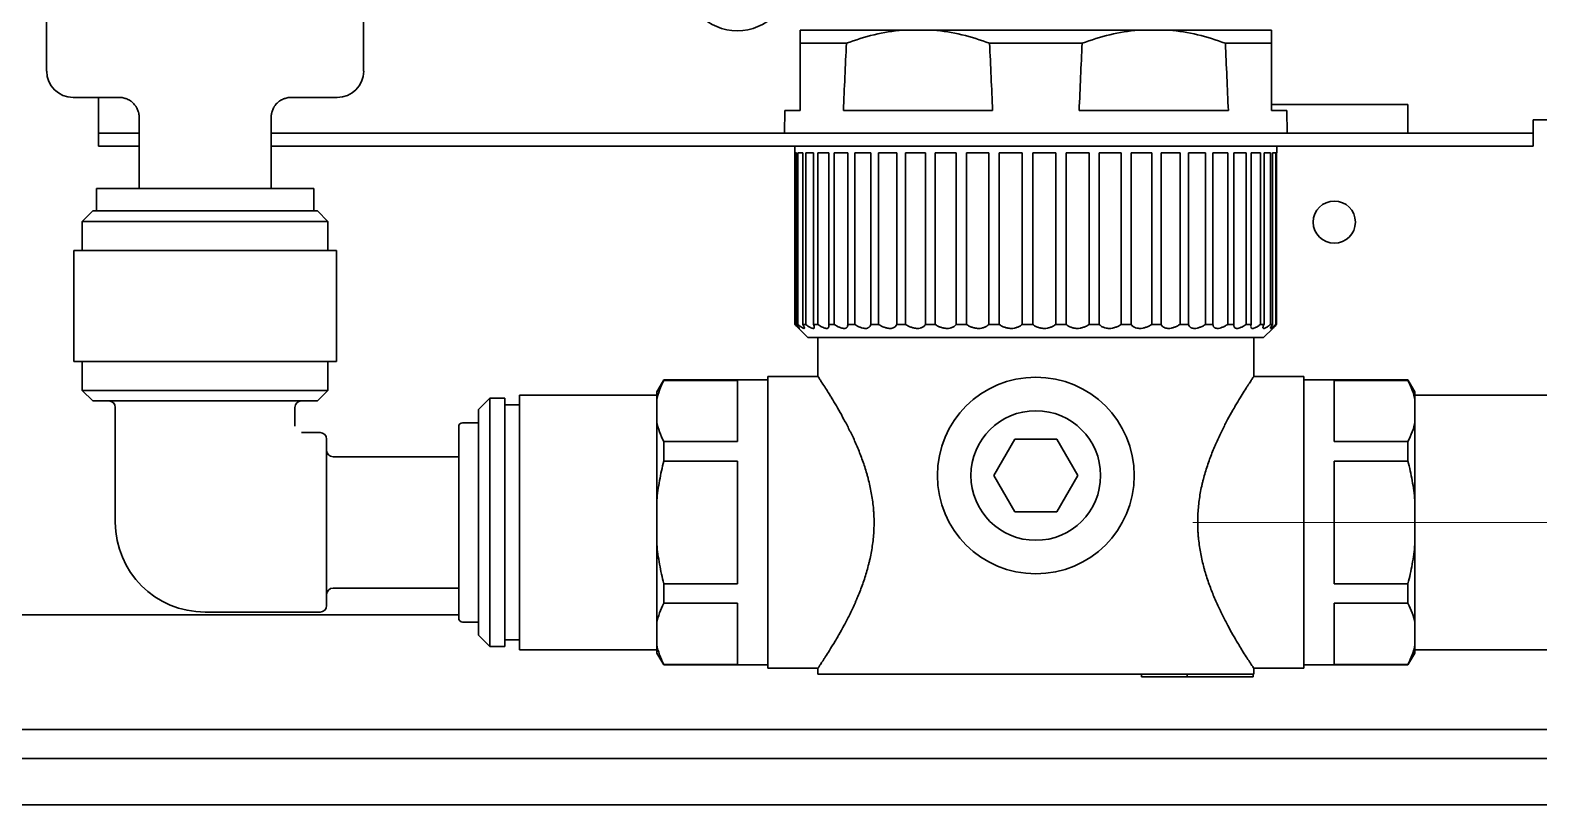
# Model space of a CAD drawing. Extents: x 6569 to 10251, y -294 to 3435.
# Drawn here: x 6904.9 to 7019.1, y 1270.8 to 1329.5 of the extents above; entities that cross this region are included whole.
import ezdxf

# ---------------------------------------------------------------- set-up
doc = ezdxf.new("R2010")
doc.units = 0
doc.header["$LTSCALE"] = 5
doc.layers.get('0').update_dxf_attribs({"linetype": 'CONTINUOUS', "lineweight": 0})
doc.layers.add('1', color=7, linetype='CONTINUOUS', true_color=0xffffff)

msp = doc.modelspace()

# ---------------------------------------------------------------- linework, layer by layer
at = {"color": 4}
msp.add_line((6992.96, 1292.23), (7092.96, 1292.23), dxfattribs=at)
at = {"layer": '1', "color": 7, "linetype": 'Continuous', "lineweight": 35}
for p, q in [((6930.16, 1326.42), (6930.16, 1366.93)), ((6906.16, 1326.42), (6906.16, 1357.98)), ((6963.21, 1329.53), (6970.98, 1329.53)), ((6970.98, 1329.53), (6973.3, 1329.53)), ((6973.3, 1329.53), (6988.83, 1329.53)), ((6988.83, 1329.53), (6991.15, 1329.53)), ((6991.15, 1329.53), (6998.91, 1329.53)), ((6963.21, 1328.53), (6963.21, 1323.43)), ((6966.71, 1328.53), (6963.21, 1328.53)), ((6984.56, 1328.53), (6977.56, 1328.53)), ((6998.91, 1328.53), (6995.41, 1328.53)), ((6998.91, 1323.43), (6998.91, 1328.53)), ((6908.16, 1324.43), (6911.66, 1324.43)), ((6910.08, 1324.43), (6910.08, 1322.73)), ((6924.66, 1324.43), (6928.17, 1324.43)), ((6913.16, 1322.93), (6913.16, 1317.53)), ((6923.16, 1317.53), (6923.16, 1322.93)), ((6962.06, 1323.43), (6962.03, 1321.73)), ((6962.06, 1323.43), (6963.21, 1323.43)), ((6977.79, 1323.43), (6966.49, 1323.43)), ((6995.64, 1323.43), (6984.34, 1323.43)), ((7009.22, 1323.89), (6998.91, 1323.89)), ((7000.07, 1323.43), (6998.91, 1323.43)), ((7000.1, 1321.73), (7000.07, 1323.43)), ((7009.22, 1322.73), (7009.22, 1323.89)), ((6910.08, 1321.73), (6910.08, 1322.73)), ((6910.08, 1321.73), (6913.16, 1321.73)), ((6910.08, 1321.73), (6910.08, 1320.73)), ((6923.16, 1321.73), (6946.73, 1321.73)), ((6946.73, 1321.73), (6967.81, 1321.73)), ((6986.73, 1321.73), (6967.81, 1321.73)), ((6986.73, 1321.73), (7018.73, 1321.73)), ((7009.22, 1321.73), (7009.22, 1322.73)), ((7025.96, 1322.73), (7018.73, 1322.73)), ((7018.73, 1321.73), (7018.73, 1322.73)), ((7018.73, 1320.73), (7018.73, 1321.73)), ((6913.16, 1320.73), (6910.08, 1320.73)), ((6946.73, 1320.73), (6923.16, 1320.73)), ((6967.81, 1320.73), (6946.73, 1320.73)), ((6962.81, 1320.73), (6962.81, 1307.23)), ((6986.73, 1320.73), (6967.81, 1320.73)), ((7018.73, 1320.73), (6986.73, 1320.73)), ((6999.31, 1320.23), (6999.31, 1320.73)), ((6962.82, 1307.23), (6962.82, 1320.23)), ((6962.82, 1320.23), (6962.94, 1320.23)), ((6962.94, 1320.23), (6962.94, 1307.23)), ((6963.05, 1307.23), (6963.05, 1320.23)), ((6963.05, 1320.23), (6963.41, 1320.23)), ((6963.41, 1320.23), (6963.41, 1307.23)), ((6963.64, 1307.23), (6963.64, 1320.23)), ((6963.64, 1320.23), (6964.23, 1320.23)), ((6964.23, 1320.23), (6964.23, 1307.23)), ((6964.56, 1307.23), (6964.56, 1320.23)), ((6964.56, 1320.23), (6965.38, 1320.23)), ((6965.38, 1320.23), (6965.38, 1307.23)), ((6965.8, 1307.23), (6965.8, 1320.23)), ((6965.8, 1320.23), (6966.83, 1320.23)), ((6966.83, 1320.23), (6966.83, 1307.23)), ((6967.35, 1307.23), (6967.35, 1320.23)), ((6967.35, 1320.23), (6968.56, 1320.23)), ((6968.56, 1320.23), (6968.56, 1307.23)), ((6969.15, 1307.23), (6969.15, 1320.23)), ((6969.15, 1320.23), (6970.53, 1320.23)), ((6970.53, 1320.23), (6970.53, 1307.23)), ((6971.19, 1307.23), (6971.19, 1320.23)), ((6971.19, 1320.23), (6972.7, 1320.23)), ((6972.7, 1320.23), (6972.7, 1307.23)), ((6973.43, 1307.23), (6973.43, 1320.23)), ((6973.43, 1320.23), (6975.04, 1320.23)), ((6975.04, 1320.23), (6975.04, 1307.23)), ((6975.81, 1307.23), (6975.81, 1320.23)), ((6975.81, 1320.23), (6977.5, 1320.23)), ((6977.5, 1320.23), (6977.5, 1307.23)), ((6978.29, 1320.23), (6980.03, 1320.23)), ((6978.29, 1307.23), (6978.29, 1320.23)), ((6980.03, 1320.23), (6980.03, 1307.23)), ((6980.83, 1320.23), (6982.57, 1320.23)), ((6980.83, 1307.23), (6980.83, 1320.23)), ((6982.57, 1320.23), (6982.57, 1307.23)), ((6983.37, 1307.23), (6983.37, 1320.23)), ((6983.37, 1320.23), (6985.09, 1320.23)), ((6985.09, 1320.23), (6985.09, 1307.23)), ((6985.87, 1307.23), (6985.87, 1320.23)), ((6985.87, 1320.23), (6987.53, 1320.23)), ((6987.53, 1320.23), (6987.53, 1307.23)), ((6988.27, 1307.23), (6988.27, 1320.23)), ((6988.27, 1320.23), (6989.84, 1320.23)), ((6989.84, 1320.23), (6989.84, 1307.23)), ((6990.54, 1307.23), (6990.54, 1320.23)), ((6990.54, 1320.23), (6991.98, 1320.23)), ((6991.98, 1320.23), (6991.98, 1307.23)), ((6992.61, 1307.23), (6992.61, 1320.23)), ((6992.61, 1320.23), (6993.91, 1320.23)), ((6993.91, 1320.23), (6993.91, 1307.23)), ((6994.47, 1307.23), (6994.47, 1320.23)), ((6994.47, 1320.23), (6995.59, 1320.23)), ((6995.59, 1320.23), (6995.59, 1307.23)), ((6996.06, 1307.23), (6996.06, 1320.23)), ((6996.06, 1320.23), (6996.99, 1320.23)), ((6996.99, 1320.23), (6996.99, 1307.23)), ((6997.36, 1307.23), (6997.36, 1320.23)), ((6997.36, 1320.23), (6998.07, 1320.23)), ((6998.07, 1320.23), (6998.07, 1307.23)), ((6998.35, 1307.23), (6998.35, 1320.23)), ((6998.35, 1320.23), (6998.83, 1320.23)), ((6998.83, 1320.23), (6998.83, 1307.23)), ((6998.99, 1307.23), (6998.99, 1320.23)), ((6998.99, 1320.23), (6999.24, 1320.23)), ((6999.24, 1320.23), (6999.24, 1307.23)), ((6999.29, 1307.23), (6999.29, 1320.23)), ((6999.31, 1320.23), (6999.29, 1320.23)), ((6909.94, 1315.83), (6909.94, 1317.53)), ((6926.39, 1317.53), (6926.39, 1315.83)), ((6909.66, 1315.83), (6908.86, 1315.03)), ((6908.86, 1315.03), (6908.86, 1312.83)), ((6908.86, 1315.03), (6918.16, 1315.03)), ((6909.66, 1315.83), (6926.66, 1315.83)), ((6918.16, 1315.03), (6927.46, 1315.03)), ((6927.46, 1315.03), (6926.66, 1315.83)), ((6927.46, 1312.83), (6927.46, 1315.03)), ((6908.21, 1312.83), (6908.21, 1304.43)), ((6928.11, 1312.83), (6908.21, 1312.83)), ((6928.11, 1304.43), (6928.11, 1312.83)), ((6962.81, 1307.23), (6962.82, 1307.23)), ((6962.81, 1307.23), (6963.81, 1306.23)), ((6962.94, 1307.23), (6963.05, 1307.23)), ((6963.41, 1307.23), (6963.64, 1307.23)), ((6964.23, 1307.23), (6964.56, 1307.23)), ((6965.38, 1307.23), (6965.8, 1307.23)), ((6966.83, 1307.23), (6967.35, 1307.23)), ((6968.56, 1307.23), (6969.15, 1307.23)), ((6970.53, 1307.23), (6971.19, 1307.23)), ((6972.7, 1307.23), (6973.43, 1307.23)), ((6975.04, 1307.23), (6975.81, 1307.23)), ((6977.5, 1307.23), (6978.29, 1307.23)), ((6980.03, 1307.23), (6980.83, 1307.23)), ((6982.57, 1307.23), (6983.37, 1307.23)), ((6985.09, 1307.23), (6985.87, 1307.23)), ((6987.53, 1307.23), (6988.27, 1307.23)), ((6989.84, 1307.23), (6990.54, 1307.23)), ((6991.98, 1307.23), (6992.61, 1307.23)), ((6993.91, 1307.23), (6994.47, 1307.23)), ((6995.59, 1307.23), (6996.06, 1307.23)), ((6996.99, 1307.23), (6997.36, 1307.23)), ((6998.07, 1307.23), (6998.35, 1307.23)), ((6998.31, 1306.23), (6999.01, 1306.93)), ((6998.83, 1307.23), (6998.99, 1307.23)), ((6999.24, 1307.23), (6999.29, 1307.23)), ((6998.31, 1306.23), (6963.81, 1306.23)), ((6964.56, 1306.23), (6964.56, 1303.28)), ((6997.56, 1303.28), (6997.56, 1306.23)), ((6908.21, 1304.43), (6928.11, 1304.43)), ((6908.86, 1304.43), (6908.86, 1302.23)), ((6927.46, 1302.23), (6927.46, 1304.43)), ((6952.89, 1303.03), (6952.36, 1302.12)), ((6952.89, 1302.99), (6952.89, 1303.03)), ((6960.76, 1303.03), (6952.89, 1303.03)), ((6958.46, 1302.99), (6952.89, 1302.99)), ((6958.46, 1298.35), (6958.46, 1302.99)), ((6960.76, 1303.28), (6960.76, 1292.23)), ((6964.56, 1303.28), (6960.76, 1303.28)), ((7001.36, 1303.28), (6997.56, 1303.28)), ((7001.36, 1303.28), (7001.36, 1281.18)), ((7009.24, 1303.03), (7001.36, 1303.03)), ((7003.66, 1302.99), (7003.66, 1298.35)), ((7009.24, 1302.99), (7003.66, 1302.99)), ((7009.24, 1303.03), (7009.24, 1302.99)), ((7009.76, 1302.12), (7009.24, 1303.03)), ((6908.86, 1302.23), (6909.66, 1301.43)), ((6927.46, 1302.23), (6908.86, 1302.23)), ((6909.66, 1301.43), (6926.66, 1301.43)), ((6926.66, 1301.43), (6927.46, 1302.23)), ((6939.71, 1301.63), (6938.86, 1300.78)), ((6940.86, 1301.63), (6939.71, 1301.63)), ((6939.71, 1282.83), (6939.71, 1301.63)), ((6940.86, 1282.83), (6940.86, 1301.63)), ((6952.36, 1301.88), (6941.96, 1301.88)), ((6941.96, 1282.58), (6941.96, 1301.88)), ((6952.36, 1302.12), (6952.36, 1301.5)), ((6952.36, 1299.84), (6952.36, 1301.5)), ((7009.76, 1302.12), (7009.76, 1301.5)), ((7020.16, 1301.88), (7009.76, 1301.88)), ((7009.76, 1301.5), (7009.76, 1299.84)), ((6911.36, 1300.93), (6911.36, 1292.23)), ((6924.96, 1299.53), (6924.96, 1300.93)), ((6938.86, 1283.68), (6938.86, 1300.78)), ((6941.96, 1301.13), (6940.86, 1301.13)), ((6926.86, 1299.03), (6925.46, 1299.03)), ((6937.36, 1299.48), (6937.36, 1284.98)), ((6938.86, 1299.78), (6937.66, 1299.78)), ((6952.36, 1299.84), (6952.36, 1293.89)), ((7009.76, 1293.89), (7009.76, 1299.84)), ((6927.36, 1298.53), (6927.36, 1285.93)), ((6952.89, 1298.35), (6958.46, 1298.35)), ((6952.89, 1298.35), (6952.89, 1296.87)), ((6977.89, 1295.78), (6979.48, 1298.53)), ((6979.48, 1298.53), (6982.65, 1298.53)), ((6982.65, 1298.53), (6984.24, 1295.78)), ((7003.66, 1298.35), (7009.24, 1298.35)), ((7009.24, 1296.87), (7009.24, 1298.35)), ((6937.36, 1297.2), (6927.86, 1297.2)), ((6952.89, 1296.87), (6958.46, 1296.87)), ((6958.46, 1287.58), (6958.46, 1296.87)), ((7003.66, 1296.87), (7003.66, 1287.58)), ((7003.66, 1296.87), (7009.24, 1296.87)), ((6979.48, 1293.03), (6977.89, 1295.78)), ((6984.24, 1295.78), (6982.65, 1293.03)), ((6952.36, 1290.56), (6952.36, 1293.89)), ((7009.76, 1293.89), (7009.76, 1290.56)), ((6960.76, 1292.23), (6960.76, 1281.18)), ((6982.65, 1293.03), (6979.48, 1293.03)), ((6952.36, 1290.56), (6952.36, 1284.62)), ((7009.76, 1284.62), (7009.76, 1290.56)), ((6958.46, 1287.58), (6952.89, 1287.58)), ((6952.89, 1287.58), (6952.89, 1286.1)), ((7009.24, 1287.58), (7003.66, 1287.58)), ((7009.24, 1286.1), (7009.24, 1287.58)), ((6927.86, 1287.25), (6937.36, 1287.25)), ((6817.66, 1285.23), (6937.37, 1285.23)), ((6918.16, 1285.43), (6926.86, 1285.43)), ((6958.46, 1286.1), (6952.89, 1286.1)), ((6958.46, 1281.46), (6958.46, 1286.1)), ((7003.66, 1286.1), (7003.66, 1281.46)), ((7009.24, 1286.1), (7003.66, 1286.1)), ((6937.66, 1284.68), (6938.86, 1284.68)), ((6952.36, 1282.95), (6952.36, 1284.62)), ((7009.76, 1284.62), (7009.76, 1282.95)), ((6938.86, 1283.68), (6939.71, 1282.83)), ((6940.86, 1283.33), (6941.96, 1283.33)), ((6952.36, 1282.33), (6952.36, 1282.95)), ((7009.76, 1282.33), (7009.76, 1282.95)), ((6939.71, 1282.83), (6940.86, 1282.83)), ((6941.96, 1282.58), (6952.36, 1282.58)), ((6952.36, 1282.33), (6952.89, 1281.43)), ((7009.24, 1281.43), (7009.76, 1282.33)), ((7009.76, 1282.58), (7020.16, 1282.58)), ((6952.89, 1281.46), (6958.46, 1281.46)), ((6952.89, 1281.46), (6952.89, 1281.43)), ((6952.89, 1281.43), (6960.76, 1281.43)), ((6960.76, 1281.18), (6964.56, 1281.18)), ((6964.56, 1281.18), (6964.56, 1280.73)), ((6997.53, 1280.73), (6964.56, 1280.73)), ((6989.07, 1280.73), (6989.07, 1280.53)), ((6992.53, 1280.73), (6992.53, 1280.53)), ((6997.53, 1280.73), (6997.56, 1280.73)), ((6997.53, 1280.73), (6997.53, 1280.53)), ((6997.56, 1281.18), (7001.36, 1281.18)), ((6997.56, 1280.73), (6997.56, 1281.18)), ((7001.36, 1281.43), (7009.24, 1281.43)), ((7003.66, 1281.46), (7009.24, 1281.46)), ((7009.24, 1281.43), (7009.24, 1281.46)), ((6992.53, 1280.53), (6989.07, 1280.53)), ((6997.53, 1280.53), (6992.53, 1280.53)), ((7033.66, 1276.53), (6819.66, 1276.53)), ((6572.16, 1274.33), (7039.41, 1274.33)), ((7087.06, 1270.83), (6588.77, 1270.83))]:
    msp.add_line(p, q, dxfattribs=at)
for centre, radius in [((6958.46, 1333.48), 4), ((7003.66, 1314.98), 1.6), ((6981.06, 1295.78), 7.45), ((6981.06, 1295.78), 4.91)]:
    msp.add_circle(centre, radius, dxfattribs=at)
for centre, radius, start, end in [((6910.86, 1300.93), 0.5, 0, 90), ((6925.46, 1300.93), 0.5, 90, 180), ((6926.86, 1298.53), 0.5, 0, 90), ((6937.66, 1299.48), 0.3, 90, 180), ((6927.86, 1297.7), 0.5, 180, 270), ((6918.16, 1292.23), 6.8, 180, 270), ((6927.86, 1286.75), 0.5, 90, 180), ((6926.86, 1285.93), 0.5, 270, 0), ((6937.66, 1284.98), 0.3, 180, 270)]:
    msp.add_arc(centre, radius, start, end, dxfattribs=at)
for centre, major_axis, ratio, start_param, end_param in [((9302.3, 1186.43), (0, 2700.64), 0.866025, 1.518154, 1.520046), ((4641.98, 1186.43), (0, 2700.64), 0.866025, -1.520046, -1.518154), ((9320.15, 1186.43), (0, 2700.64), 0.866025, 1.518154, 1.520046), ((4659.83, 1186.43), (0, 2700.64), 0.866025, -1.520046, -1.518154), ((6908.17, 1326.43), (1.42, 1.42), 0.998783, 2.356803, 3.926382), ((6928.16, 1326.43), (-1.42, 1.42), 0.998783, 2.356803, 3.926382)]:
    msp.add_ellipse(centre, major_axis=major_axis, ratio=ratio, start_param=start_param, end_param=end_param, dxfattribs=at)
for points, knots in [([(6963.21, 1329.53), (6963.21, 1329.46), (6963.21, 1329.35), (6963.21, 1329.01), (6963.21, 1328.79), (6963.21, 1328.53)], [0, 0, 0, 0, 0.5, 0.5, 1, 1, 1, 1]), ([(6966.71, 1328.53), (6967.41, 1328.79), (6968.11, 1329.01), (6969.53, 1329.35), (6970.25, 1329.46), (6970.98, 1329.53)], [0, 0, 0, 0, 0.5, 0.5, 1, 1, 1, 1]), ([(6973.3, 1329.53), (6974.03, 1329.46), (6974.75, 1329.35), (6976.17, 1329.01), (6976.87, 1328.79), (6977.56, 1328.53)], [0, 0, 0, 0, 0.5, 0.5, 1, 1, 1, 1]), ([(6984.56, 1328.53), (6985.26, 1328.79), (6985.96, 1329.01), (6987.38, 1329.35), (6988.1, 1329.46), (6988.83, 1329.53)], [0, 0, 0, 0, 0.5, 0.5, 1, 1, 1, 1]), ([(6991.15, 1329.53), (6991.88, 1329.46), (6992.6, 1329.35), (6994.02, 1329.01), (6994.72, 1328.79), (6995.41, 1328.53)], [0, 0, 0, 0, 0.5, 0.5, 1, 1, 1, 1]), ([(6998.91, 1328.53), (6998.91, 1328.79), (6998.91, 1329.01), (6998.91, 1329.35), (6998.91, 1329.46), (6998.91, 1329.53)], [0, 0, 0, 0, 0.5, 0.5, 1, 1, 1, 1]), ([(6911.66, 1324.43), (6911.76, 1324.43), (6911.86, 1324.42), (6912, 1324.39), (6912.05, 1324.38), (6912.12, 1324.35), (6912.15, 1324.35), (6912.19, 1324.33), (6912.22, 1324.32), (6912.33, 1324.27), (6912.42, 1324.23), (6912.52, 1324.16), (6912.54, 1324.15), (6912.58, 1324.12), (6912.6, 1324.1), (6912.65, 1324.05), (6912.69, 1324.02), (6912.79, 1323.92), (6912.86, 1323.84), (6912.92, 1323.74), (6912.94, 1323.72), (6912.96, 1323.68), (6912.98, 1323.65), (6913.01, 1323.59), (6913.05, 1323.5), (6913.08, 1323.41), (6913.11, 1323.34), (6913.11, 1323.32), (6913.13, 1323.27), (6913.13, 1323.24), (6913.14, 1323.17), (6913.15, 1323.12), (6913.16, 1323.05), (6913.16, 1323.01), (6913.16, 1322.97), (6913.16, 1322.96), (6913.16, 1322.95), (6913.16, 1322.94), (6913.16, 1322.93), (6913.16, 1322.93)], [0, 0, 0, 0, 0.125, 0.125, 0.1875, 0.1875, 0.21875, 0.21875, 0.25, 0.25, 0.375, 0.375, 0.40625, 0.40625, 0.4375, 0.4375, 0.5, 0.5, 0.625, 0.625, 0.65625, 0.65625, 0.6875, 0.6875, 0.75, 0.8125, 0.8125, 0.84375, 0.84375, 0.875, 0.875, 0.9375, 0.9375, 0.96875, 0.984375, 0.984375, 0.992187, 0.992187, 1, 1, 1, 1]), ([(6923.16, 1322.93), (6923.16, 1322.93), (6923.16, 1322.94), (6923.16, 1322.95), (6923.16, 1322.96), (6923.17, 1322.97), (6923.17, 1323.01), (6923.17, 1323.05), (6923.18, 1323.12), (6923.18, 1323.17), (6923.2, 1323.24), (6923.2, 1323.27), (6923.22, 1323.32), (6923.22, 1323.34), (6923.24, 1323.41), (6923.28, 1323.5), (6923.32, 1323.59), (6923.35, 1323.65), (6923.37, 1323.68), (6923.39, 1323.72), (6923.4, 1323.74), (6923.47, 1323.84), (6923.53, 1323.92), (6923.64, 1324.02), (6923.67, 1324.05), (6923.73, 1324.1), (6923.75, 1324.12), (6923.79, 1324.15), (6923.81, 1324.16), (6923.91, 1324.23), (6924, 1324.27), (6924.11, 1324.32), (6924.14, 1324.33), (6924.18, 1324.35), (6924.21, 1324.35), (6924.28, 1324.38), (6924.32, 1324.39), (6924.47, 1324.42), (6924.57, 1324.43), (6924.66, 1324.43)], [0, 0, 0, 0, 0.007813, 0.007813, 0.015625, 0.015625, 0.03125, 0.0625, 0.0625, 0.125, 0.125, 0.15625, 0.15625, 0.1875, 0.1875, 0.25, 0.3125, 0.3125, 0.34375, 0.34375, 0.375, 0.375, 0.5, 0.5, 0.5625, 0.5625, 0.59375, 0.59375, 0.625, 0.625, 0.75, 0.75, 0.78125, 0.78125, 0.8125, 0.8125, 0.875, 0.875, 1, 1, 1, 1]), ([(6909.94, 1317.53), (6909.94, 1317.53), (6910.37, 1317.53), (6912.2, 1317.53), (6914.93, 1317.53), (6918.16, 1317.53), (6921.39, 1317.53), (6924.13, 1317.53), (6925.96, 1317.53), (6926.39, 1317.53), (6926.39, 1317.53)], [0, 0, 0, 0, 0.125037, 0.250074, 0.375111, 0.500148, 0.625185, 0.750223, 0.87526, 1, 1, 1, 1]), ([(6962.82, 1307.23), (6962.86, 1307.18), (6962.91, 1307.14), (6962.96, 1307.09), (6962.98, 1307.07), (6963.01, 1307.05), (6963.02, 1307.04), (6963.03, 1307.02), (6963.04, 1307.02), (6963.08, 1306.98), (6963.1, 1306.96), (6963.13, 1306.94), (6963.14, 1306.94), (6963.15, 1306.93), (6963.15, 1306.93), (6963.15, 1306.93), (6963.16, 1306.93), (6963.16, 1306.93), (6963.16, 1306.93), (6963.15, 1306.95), (6963.15, 1306.96), (6963.15, 1306.96), (6963.14, 1306.98), (6963.12, 1307), (6963.1, 1307.02), (6963.09, 1307.04), (6963.07, 1307.07), (6963.05, 1307.09), (6963.01, 1307.14), (6962.98, 1307.18), (6962.94, 1307.23)], [0, 0, 0, 0, 0.125, 0.125, 0.1875, 0.1875, 0.21875, 0.21875, 0.25, 0.25, 0.375, 0.375, 0.4375, 0.4375, 0.46875, 0.46875, 0.5, 0.5, 0.625, 0.625, 0.65625, 0.65625, 0.6875, 0.75, 0.75, 0.8125, 0.8125, 0.875, 0.875, 1, 1, 1, 1]), ([(6963.05, 1307.23), (6963.1, 1307.18), (6963.15, 1307.14), (6963.22, 1307.09), (6963.25, 1307.07), (6963.28, 1307.05), (6963.29, 1307.04), (6963.31, 1307.02), (6963.32, 1307.02), (6963.37, 1306.98), (6963.41, 1306.96), (6963.45, 1306.94), (6963.46, 1306.94), (6963.48, 1306.93), (6963.49, 1306.93), (6963.5, 1306.93), (6963.5, 1306.93), (6963.52, 1306.93), (6963.53, 1306.93), (6963.54, 1306.95), (6963.54, 1306.96), (6963.54, 1306.96), (6963.54, 1306.98), (6963.53, 1307), (6963.53, 1307.02), (6963.52, 1307.04), (6963.5, 1307.07), (6963.5, 1307.09), (6963.47, 1307.14), (6963.44, 1307.18), (6963.41, 1307.23)], [0, 0, 0, 0, 0.125, 0.125, 0.1875, 0.1875, 0.21875, 0.21875, 0.25, 0.25, 0.375, 0.375, 0.4375, 0.4375, 0.46875, 0.46875, 0.5, 0.5, 0.625, 0.625, 0.65625, 0.65625, 0.6875, 0.75, 0.75, 0.8125, 0.8125, 0.875, 0.875, 1, 1, 1, 1]), ([(6963.64, 1307.23), (6963.69, 1307.18), (6963.75, 1307.14), (6963.83, 1307.09), (6963.86, 1307.07), (6963.9, 1307.05), (6963.91, 1307.04), (6963.94, 1307.02), (6963.95, 1307.02), (6964.01, 1306.98), (6964.05, 1306.96), (6964.11, 1306.94), (6964.13, 1306.94), (6964.16, 1306.93), (6964.17, 1306.93), (6964.18, 1306.93), (6964.19, 1306.93), (6964.22, 1306.93), (6964.25, 1306.93), (6964.27, 1306.95), (6964.27, 1306.96), (6964.27, 1306.96), (6964.28, 1306.98), (6964.29, 1307), (6964.29, 1307.02), (6964.29, 1307.04), (6964.28, 1307.07), (6964.28, 1307.09), (6964.27, 1307.14), (6964.25, 1307.18), (6964.23, 1307.23)], [0, 0, 0, 0, 0.125, 0.125, 0.1875, 0.1875, 0.21875, 0.21875, 0.25, 0.25, 0.375, 0.375, 0.4375, 0.4375, 0.46875, 0.46875, 0.5, 0.5, 0.625, 0.625, 0.65625, 0.65625, 0.6875, 0.75, 0.75, 0.8125, 0.8125, 0.875, 0.875, 1, 1, 1, 1]), ([(6964.56, 1307.23), (6964.62, 1307.18), (6964.68, 1307.14), (6964.78, 1307.09), (6964.81, 1307.07), (6964.85, 1307.05), (6964.86, 1307.04), (6964.89, 1307.02), (6964.91, 1307.02), (6964.98, 1306.98), (6965.03, 1306.96), (6965.11, 1306.94), (6965.13, 1306.94), (6965.16, 1306.93), (6965.17, 1306.93), (6965.2, 1306.93), (6965.21, 1306.93), (6965.25, 1306.93), (6965.29, 1306.93), (6965.32, 1306.95), (6965.32, 1306.96), (6965.34, 1306.96), (6965.35, 1306.98), (6965.36, 1307), (6965.38, 1307.02), (6965.38, 1307.04), (6965.39, 1307.07), (6965.39, 1307.09), (6965.39, 1307.14), (6965.39, 1307.18), (6965.38, 1307.23)], [0, 0, 0, 0, 0.125, 0.125, 0.1875, 0.1875, 0.21875, 0.21875, 0.25, 0.25, 0.375, 0.375, 0.4375, 0.4375, 0.46875, 0.46875, 0.5, 0.5, 0.625, 0.625, 0.65625, 0.65625, 0.6875, 0.75, 0.75, 0.8125, 0.8125, 0.875, 0.875, 1, 1, 1, 1]), ([(6965.8, 1307.23), (6965.87, 1307.18), (6965.94, 1307.14), (6966.04, 1307.09), (6966.07, 1307.07), (6966.12, 1307.05), (6966.13, 1307.04), (6966.17, 1307.02), (6966.18, 1307.02), (6966.26, 1306.98), (6966.32, 1306.96), (6966.41, 1306.94), (6966.44, 1306.94), (6966.48, 1306.93), (6966.49, 1306.93), (6966.52, 1306.93), (6966.53, 1306.93), (6966.59, 1306.93), (6966.63, 1306.93), (6966.68, 1306.95), (6966.69, 1306.96), (6966.7, 1306.96), (6966.73, 1306.98), (6966.75, 1307), (6966.77, 1307.02), (6966.78, 1307.04), (6966.8, 1307.07), (6966.81, 1307.09), (6966.82, 1307.14), (6966.83, 1307.18), (6966.83, 1307.23)], [0, 0, 0, 0, 0.125, 0.125, 0.1875, 0.1875, 0.21875, 0.21875, 0.25, 0.25, 0.375, 0.375, 0.4375, 0.4375, 0.46875, 0.46875, 0.5, 0.5, 0.625, 0.625, 0.65625, 0.65625, 0.6875, 0.75, 0.75, 0.8125, 0.8125, 0.875, 0.875, 1, 1, 1, 1]), ([(6967.35, 1307.23), (6967.42, 1307.18), (6967.48, 1307.14), (6967.59, 1307.09), (6967.62, 1307.07), (6967.68, 1307.05), (6967.69, 1307.04), (6967.73, 1307.02), (6967.75, 1307.02), (6967.83, 1306.98), (6967.9, 1306.96), (6968, 1306.94), (6968.03, 1306.94), (6968.08, 1306.93), (6968.09, 1306.93), (6968.12, 1306.93), (6968.14, 1306.93), (6968.21, 1306.93), (6968.26, 1306.93), (6968.32, 1306.95), (6968.33, 1306.96), (6968.35, 1306.96), (6968.38, 1306.98), (6968.41, 1307), (6968.44, 1307.02), (6968.46, 1307.04), (6968.49, 1307.07), (6968.5, 1307.09), (6968.53, 1307.14), (6968.55, 1307.18), (6968.56, 1307.23)], [0, 0, 0, 0, 0.125, 0.125, 0.1875, 0.1875, 0.21875, 0.21875, 0.25, 0.25, 0.375, 0.375, 0.4375, 0.4375, 0.46875, 0.46875, 0.5, 0.5, 0.625, 0.625, 0.65625, 0.65625, 0.6875, 0.75, 0.75, 0.8125, 0.8125, 0.875, 0.875, 1, 1, 1, 1]), ([(6969.15, 1307.23), (6969.23, 1307.18), (6969.3, 1307.14), (6969.41, 1307.09), (6969.44, 1307.07), (6969.5, 1307.05), (6969.52, 1307.04), (6969.55, 1307.02), (6969.57, 1307.02), (6969.66, 1306.98), (6969.74, 1306.96), (6969.84, 1306.94), (6969.88, 1306.94), (6969.93, 1306.93), (6969.95, 1306.93), (6969.98, 1306.93), (6970, 1306.93), (6970.08, 1306.93), (6970.14, 1306.93), (6970.21, 1306.95), (6970.22, 1306.96), (6970.25, 1306.96), (6970.28, 1306.98), (6970.32, 1307), (6970.36, 1307.02), (6970.38, 1307.04), (6970.42, 1307.07), (6970.44, 1307.09), (6970.48, 1307.14), (6970.51, 1307.18), (6970.53, 1307.23)], [0, 0, 0, 0, 0.125, 0.125, 0.1875, 0.1875, 0.21875, 0.21875, 0.25, 0.25, 0.375, 0.375, 0.4375, 0.4375, 0.46875, 0.46875, 0.5, 0.5, 0.625, 0.625, 0.65625, 0.65625, 0.6875, 0.75, 0.75, 0.8125, 0.8125, 0.875, 0.875, 1, 1, 1, 1]), ([(6971.19, 1307.23), (6971.27, 1307.18), (6971.34, 1307.14), (6971.45, 1307.09), (6971.48, 1307.07), (6971.54, 1307.05), (6971.56, 1307.04), (6971.6, 1307.02), (6971.62, 1307.02), (6971.71, 1306.98), (6971.79, 1306.96), (6971.9, 1306.94), (6971.94, 1306.94), (6972, 1306.93), (6972.02, 1306.93), (6972.05, 1306.93), (6972.07, 1306.93), (6972.16, 1306.93), (6972.23, 1306.93), (6972.31, 1306.95), (6972.32, 1306.96), (6972.35, 1306.96), (6972.4, 1306.98), (6972.44, 1307), (6972.49, 1307.02), (6972.51, 1307.04), (6972.56, 1307.07), (6972.58, 1307.09), (6972.64, 1307.14), (6972.68, 1307.18), (6972.7, 1307.23)], [0, 0, 0, 0, 0.125, 0.125, 0.1875, 0.1875, 0.21875, 0.21875, 0.25, 0.25, 0.375, 0.375, 0.4375, 0.4375, 0.46875, 0.46875, 0.5, 0.5, 0.625, 0.625, 0.65625, 0.65625, 0.6875, 0.75, 0.75, 0.8125, 0.8125, 0.875, 0.875, 1, 1, 1, 1]), ([(6973.43, 1307.23), (6973.5, 1307.18), (6973.57, 1307.14), (6973.68, 1307.09), (6973.71, 1307.07), (6973.77, 1307.05), (6973.79, 1307.04), (6973.83, 1307.02), (6973.85, 1307.02), (6973.95, 1306.98), (6974.02, 1306.96), (6974.14, 1306.94), (6974.18, 1306.94), (6974.24, 1306.93), (6974.26, 1306.93), (6974.3, 1306.93), (6974.32, 1306.93), (6974.42, 1306.93), (6974.49, 1306.93), (6974.58, 1306.95), (6974.59, 1306.96), (6974.63, 1306.96), (6974.68, 1306.98), (6974.72, 1307), (6974.78, 1307.02), (6974.81, 1307.04), (6974.86, 1307.07), (6974.89, 1307.09), (6974.96, 1307.14), (6975.01, 1307.18), (6975.04, 1307.23)], [0, 0, 0, 0, 0.125, 0.125, 0.1875, 0.1875, 0.21875, 0.21875, 0.25, 0.25, 0.375, 0.375, 0.4375, 0.4375, 0.46875, 0.46875, 0.5, 0.5, 0.625, 0.625, 0.65625, 0.65625, 0.6875, 0.75, 0.75, 0.8125, 0.8125, 0.875, 0.875, 1, 1, 1, 1]), ([(6975.81, 1307.23), (6975.87, 1307.18), (6975.94, 1307.14), (6976.05, 1307.09), (6976.09, 1307.07), (6976.14, 1307.05), (6976.16, 1307.04), (6976.2, 1307.02), (6976.22, 1307.02), (6976.32, 1306.98), (6976.4, 1306.96), (6976.52, 1306.94), (6976.56, 1306.94), (6976.62, 1306.93), (6976.64, 1306.93), (6976.68, 1306.93), (6976.7, 1306.93), (6976.8, 1306.93), (6976.88, 1306.93), (6976.97, 1306.95), (6976.99, 1306.96), (6977.03, 1306.96), (6977.08, 1306.98), (6977.13, 1307), (6977.2, 1307.02), (6977.23, 1307.04), (6977.29, 1307.07), (6977.32, 1307.09), (6977.4, 1307.14), (6977.45, 1307.18), (6977.5, 1307.23)], [0, 0, 0, 0, 0.125, 0.125, 0.1875, 0.1875, 0.21875, 0.21875, 0.25, 0.25, 0.375, 0.375, 0.4375, 0.4375, 0.46875, 0.46875, 0.5, 0.5, 0.625, 0.625, 0.65625, 0.65625, 0.6875, 0.75, 0.75, 0.8125, 0.8125, 0.875, 0.875, 1, 1, 1, 1]), ([(6978.29, 1307.23), (6978.35, 1307.18), (6978.42, 1307.14), (6978.52, 1307.09), (6978.56, 1307.07), (6978.61, 1307.05), (6978.63, 1307.04), (6978.67, 1307.02), (6978.69, 1307.02), (6978.78, 1306.98), (6978.86, 1306.96), (6978.98, 1306.94), (6979.02, 1306.94), (6979.08, 1306.93), (6979.1, 1306.93), (6979.15, 1306.93), (6979.17, 1306.93), (6979.27, 1306.93), (6979.35, 1306.93), (6979.45, 1306.95), (6979.47, 1306.96), (6979.51, 1306.96), (6979.56, 1306.98), (6979.62, 1307), (6979.69, 1307.02), (6979.72, 1307.04), (6979.79, 1307.07), (6979.82, 1307.09), (6979.92, 1307.14), (6979.97, 1307.18), (6980.03, 1307.23)], [0, 0, 0, 0, 0.125, 0.125, 0.1875, 0.1875, 0.21875, 0.21875, 0.25, 0.25, 0.375, 0.375, 0.4375, 0.4375, 0.46875, 0.46875, 0.5, 0.5, 0.625, 0.625, 0.65625, 0.65625, 0.6875, 0.75, 0.75, 0.8125, 0.8125, 0.875, 0.875, 1, 1, 1, 1]), ([(6980.83, 1307.23), (6980.89, 1307.18), (6980.95, 1307.14), (6981.04, 1307.09), (6981.08, 1307.07), (6981.13, 1307.05), (6981.14, 1307.04), (6981.18, 1307.02), (6981.2, 1307.02), (6981.29, 1306.98), (6981.37, 1306.96), (6981.48, 1306.94), (6981.52, 1306.94), (6981.59, 1306.93), (6981.61, 1306.93), (6981.65, 1306.93), (6981.67, 1306.93), (6981.77, 1306.93), (6981.85, 1306.93), (6981.95, 1306.95), (6981.98, 1306.96), (6982.01, 1306.96), (6982.07, 1306.98), (6982.13, 1307), (6982.21, 1307.02), (6982.24, 1307.04), (6982.31, 1307.07), (6982.35, 1307.09), (6982.45, 1307.14), (6982.51, 1307.18), (6982.57, 1307.23)], [0, 0, 0, 0, 0.125, 0.125, 0.1875, 0.1875, 0.21875, 0.21875, 0.25, 0.25, 0.375, 0.375, 0.4375, 0.4375, 0.46875, 0.46875, 0.5, 0.5, 0.625, 0.625, 0.65625, 0.65625, 0.6875, 0.75, 0.75, 0.8125, 0.8125, 0.875, 0.875, 1, 1, 1, 1]), ([(6983.37, 1307.23), (6983.42, 1307.18), (6983.47, 1307.14), (6983.56, 1307.09), (6983.59, 1307.07), (6983.64, 1307.05), (6983.66, 1307.04), (6983.69, 1307.02), (6983.71, 1307.02), (6983.79, 1306.98), (6983.87, 1306.96), (6983.98, 1306.94), (6984.02, 1306.94), (6984.08, 1306.93), (6984.1, 1306.93), (6984.14, 1306.93), (6984.16, 1306.93), (6984.26, 1306.93), (6984.34, 1306.93), (6984.44, 1306.95), (6984.47, 1306.96), (6984.51, 1306.96), (6984.57, 1306.98), (6984.62, 1307), (6984.7, 1307.02), (6984.74, 1307.04), (6984.81, 1307.07), (6984.85, 1307.09), (6984.96, 1307.14), (6985.02, 1307.18), (6985.09, 1307.23)], [0, 0, 0, 0, 0.125, 0.125, 0.1875, 0.1875, 0.21875, 0.21875, 0.25, 0.25, 0.375, 0.375, 0.4375, 0.4375, 0.46875, 0.46875, 0.5, 0.5, 0.625, 0.625, 0.65625, 0.65625, 0.6875, 0.75, 0.75, 0.8125, 0.8125, 0.875, 0.875, 1, 1, 1, 1]), ([(6985.87, 1307.23), (6985.91, 1307.18), (6985.96, 1307.14), (6986.03, 1307.09), (6986.06, 1307.07), (6986.11, 1307.05), (6986.12, 1307.04), (6986.15, 1307.02), (6986.17, 1307.02), (6986.24, 1306.98), (6986.31, 1306.96), (6986.42, 1306.94), (6986.46, 1306.94), (6986.51, 1306.93), (6986.53, 1306.93), (6986.57, 1306.93), (6986.59, 1306.93), (6986.69, 1306.93), (6986.77, 1306.93), (6986.87, 1306.95), (6986.89, 1306.96), (6986.93, 1306.96), (6986.99, 1306.98), (6987.05, 1307), (6987.13, 1307.02), (6987.17, 1307.04), (6987.24, 1307.07), (6987.28, 1307.09), (6987.39, 1307.14), (6987.46, 1307.18), (6987.53, 1307.23)], [0, 0, 0, 0, 0.125, 0.125, 0.1875, 0.1875, 0.21875, 0.21875, 0.25, 0.25, 0.375, 0.375, 0.4375, 0.4375, 0.46875, 0.46875, 0.5, 0.5, 0.625, 0.625, 0.65625, 0.65625, 0.6875, 0.75, 0.75, 0.8125, 0.8125, 0.875, 0.875, 1, 1, 1, 1]), ([(6988.27, 1307.23), (6988.31, 1307.18), (6988.34, 1307.14), (6988.41, 1307.09), (6988.43, 1307.07), (6988.47, 1307.05), (6988.48, 1307.04), (6988.51, 1307.02), (6988.52, 1307.02), (6988.59, 1306.98), (6988.65, 1306.96), (6988.75, 1306.94), (6988.79, 1306.94), (6988.84, 1306.93), (6988.86, 1306.93), (6988.9, 1306.93), (6988.91, 1306.93), (6989.01, 1306.93), (6989.08, 1306.93), (6989.18, 1306.95), (6989.2, 1306.96), (6989.24, 1306.96), (6989.3, 1306.98), (6989.36, 1307), (6989.43, 1307.02), (6989.47, 1307.04), (6989.55, 1307.07), (6989.59, 1307.09), (6989.7, 1307.14), (6989.77, 1307.18), (6989.84, 1307.23)], [0, 0, 0, 0, 0.125, 0.125, 0.1875, 0.1875, 0.21875, 0.21875, 0.25, 0.25, 0.375, 0.375, 0.4375, 0.4375, 0.46875, 0.46875, 0.5, 0.5, 0.625, 0.625, 0.65625, 0.65625, 0.6875, 0.75, 0.75, 0.8125, 0.8125, 0.875, 0.875, 1, 1, 1, 1]), ([(6990.54, 1307.23), (6990.56, 1307.18), (6990.59, 1307.14), (6990.64, 1307.09), (6990.66, 1307.07), (6990.69, 1307.05), (6990.7, 1307.04), (6990.73, 1307.02), (6990.74, 1307.02), (6990.8, 1306.98), (6990.85, 1306.96), (6990.94, 1306.94), (6990.97, 1306.94), (6991.02, 1306.93), (6991.03, 1306.93), (6991.07, 1306.93), (6991.08, 1306.93), (6991.17, 1306.93), (6991.24, 1306.93), (6991.33, 1306.95), (6991.35, 1306.96), (6991.39, 1306.96), (6991.45, 1306.98), (6991.5, 1307), (6991.58, 1307.02), (6991.61, 1307.04), (6991.69, 1307.07), (6991.73, 1307.09), (6991.84, 1307.14), (6991.91, 1307.18), (6991.98, 1307.23)], [0, 0, 0, 0, 0.125, 0.125, 0.1875, 0.1875, 0.21875, 0.21875, 0.25, 0.25, 0.375, 0.375, 0.4375, 0.4375, 0.46875, 0.46875, 0.5, 0.5, 0.625, 0.625, 0.65625, 0.65625, 0.6875, 0.75, 0.75, 0.8125, 0.8125, 0.875, 0.875, 1, 1, 1, 1]), ([(6992.61, 1307.23), (6992.63, 1307.18), (6992.65, 1307.14), (6992.69, 1307.09), (6992.7, 1307.07), (6992.73, 1307.05), (6992.74, 1307.04), (6992.75, 1307.02), (6992.76, 1307.02), (6992.81, 1306.98), (6992.86, 1306.96), (6992.93, 1306.94), (6992.96, 1306.94), (6993, 1306.93), (6993.01, 1306.93), (6993.04, 1306.93), (6993.06, 1306.93), (6993.14, 1306.93), (6993.2, 1306.93), (6993.29, 1306.95), (6993.3, 1306.96), (6993.34, 1306.96), (6993.39, 1306.98), (6993.44, 1307), (6993.52, 1307.02), (6993.55, 1307.04), (6993.63, 1307.07), (6993.66, 1307.09), (6993.77, 1307.14), (6993.84, 1307.18), (6993.91, 1307.23)], [0, 0, 0, 0, 0.125, 0.125, 0.1875, 0.1875, 0.21875, 0.21875, 0.25, 0.25, 0.375, 0.375, 0.4375, 0.4375, 0.46875, 0.46875, 0.5, 0.5, 0.625, 0.625, 0.65625, 0.65625, 0.6875, 0.75, 0.75, 0.8125, 0.8125, 0.875, 0.875, 1, 1, 1, 1]), ([(6994.47, 1307.23), (6994.47, 1307.18), (6994.48, 1307.14), (6994.51, 1307.09), (6994.52, 1307.07), (6994.54, 1307.05), (6994.54, 1307.04), (6994.55, 1307.02), (6994.56, 1307.02), (6994.6, 1306.98), (6994.63, 1306.96), (6994.69, 1306.94), (6994.71, 1306.94), (6994.75, 1306.93), (6994.76, 1306.93), (6994.79, 1306.93), (6994.8, 1306.93), (6994.87, 1306.93), (6994.92, 1306.93), (6995, 1306.95), (6995.02, 1306.96), (6995.05, 1306.96), (6995.1, 1306.98), (6995.15, 1307), (6995.21, 1307.02), (6995.25, 1307.04), (6995.32, 1307.07), (6995.35, 1307.09), (6995.45, 1307.14), (6995.52, 1307.18), (6995.59, 1307.23)], [0, 0, 0, 0, 0.125, 0.125, 0.1875, 0.1875, 0.21875, 0.21875, 0.25, 0.25, 0.375, 0.375, 0.4375, 0.4375, 0.46875, 0.46875, 0.5, 0.5, 0.625, 0.625, 0.65625, 0.65625, 0.6875, 0.75, 0.75, 0.8125, 0.8125, 0.875, 0.875, 1, 1, 1, 1]), ([(6996.06, 1307.23), (6996.06, 1307.18), (6996.06, 1307.14), (6996.07, 1307.09), (6996.07, 1307.07), (6996.08, 1307.05), (6996.08, 1307.04), (6996.09, 1307.02), (6996.1, 1307.02), (6996.12, 1306.98), (6996.14, 1306.96), (6996.19, 1306.94), (6996.21, 1306.94), (6996.23, 1306.93), (6996.24, 1306.93), (6996.26, 1306.93), (6996.28, 1306.93), (6996.33, 1306.93), (6996.38, 1306.93), (6996.45, 1306.95), (6996.46, 1306.96), (6996.49, 1306.96), (6996.53, 1306.98), (6996.57, 1307), (6996.63, 1307.02), (6996.67, 1307.04), (6996.73, 1307.07), (6996.76, 1307.09), (6996.86, 1307.14), (6996.92, 1307.18), (6996.99, 1307.23)], [0, 0, 0, 0, 0.125, 0.125, 0.1875, 0.1875, 0.21875, 0.21875, 0.25, 0.25, 0.375, 0.375, 0.4375, 0.4375, 0.46875, 0.46875, 0.5, 0.5, 0.625, 0.625, 0.65625, 0.65625, 0.6875, 0.75, 0.75, 0.8125, 0.8125, 0.875, 0.875, 1, 1, 1, 1]), ([(6997.36, 1307.23), (6997.35, 1307.18), (6997.34, 1307.14), (6997.33, 1307.09), (6997.33, 1307.08), (6997.33, 1307.07)], [0, 0, 0, 0, 0.728936, 0.728936, 1, 1, 1, 1]), ([(6997.34, 1307.03), (6997.34, 1307.02), (6997.34, 1307.02), (6997.35, 1306.98), (6997.36, 1306.96), (6997.39, 1306.94), (6997.4, 1306.94), (6997.42, 1306.93), (6997.43, 1306.93), (6997.45, 1306.93), (6997.45, 1306.93), (6997.5, 1306.93), (6997.53, 1306.93), (6997.59, 1306.95), (6997.6, 1306.96), (6997.63, 1306.96), (6997.66, 1306.98), (6997.7, 1307), (6997.75, 1307.02), (6997.78, 1307.04), (6997.84, 1307.07), (6997.86, 1307.09), (6997.95, 1307.14), (6998.01, 1307.18), (6998.07, 1307.23)], [0, 0, 0, 0, 0.038003, 0.038003, 0.198336, 0.198336, 0.278502, 0.278502, 0.318585, 0.318585, 0.358668, 0.358668, 0.519001, 0.519001, 0.559085, 0.559085, 0.599168, 0.679334, 0.679334, 0.759501, 0.759501, 0.839667, 0.839667, 1, 1, 1, 1]), ([(6998.35, 1307.23), (6998.32, 1307.18), (6998.3, 1307.14), (6998.28, 1307.09), (6998.28, 1307.07), (6998.27, 1307.05), (6998.27, 1307.04), (6998.26, 1307.02), (6998.26, 1307.02), (6998.26, 1306.98), (6998.26, 1306.96), (6998.28, 1306.94), (6998.28, 1306.94), (6998.29, 1306.93), (6998.3, 1306.93), (6998.31, 1306.93), (6998.31, 1306.93), (6998.34, 1306.93), (6998.37, 1306.93), (6998.41, 1306.95), (6998.42, 1306.96), (6998.44, 1306.96), (6998.47, 1306.98), (6998.5, 1307), (6998.55, 1307.02), (6998.57, 1307.04), (6998.62, 1307.07), (6998.64, 1307.09), (6998.72, 1307.14), (6998.77, 1307.18), (6998.83, 1307.23)], [0, 0, 0, 0, 0.125, 0.125, 0.1875, 0.1875, 0.21875, 0.21875, 0.25, 0.25, 0.375, 0.375, 0.4375, 0.4375, 0.46875, 0.46875, 0.5, 0.5, 0.625, 0.625, 0.65625, 0.65625, 0.6875, 0.75, 0.75, 0.8125, 0.8125, 0.875, 0.875, 1, 1, 1, 1]), ([(6998.99, 1307.23), (6998.96, 1307.18), (6998.93, 1307.14), (6998.9, 1307.09), (6998.89, 1307.07), (6998.87, 1307.05), (6998.87, 1307.04), (6998.86, 1307.02), (6998.85, 1307.02), (6998.84, 1306.98), (6998.83, 1306.96), (6998.83, 1306.95), (6998.83, 1306.94), (6998.83, 1306.94)], [0, 0, 0, 0, 0.316924, 0.316924, 0.475386, 0.475386, 0.554617, 0.554617, 0.633848, 0.633848, 0.950772, 0.950772, 1, 1, 1, 1]), ([(6998.83, 1306.93), (6998.83, 1306.93), (6998.83, 1306.93), (6998.83, 1306.93), (6998.84, 1306.93), (6998.85, 1306.93), (6998.87, 1306.93), (6998.9, 1306.95), (6998.91, 1306.96), (6998.92, 1306.96), (6998.94, 1306.98), (6998.97, 1307), (6999, 1307.02), (6999.02, 1307.04), (6999.06, 1307.07), (6999.08, 1307.09), (6999.14, 1307.14), (6999.19, 1307.18), (6999.24, 1307.23)], [0, 0, 0, 0, 0.044726, 0.044726, 0.100919, 0.100919, 0.325689, 0.325689, 0.381881, 0.381881, 0.438074, 0.550459, 0.550459, 0.662844, 0.662844, 0.77523, 0.77523, 1, 1, 1, 1]), ([(6999.29, 1307.23), (6999.25, 1307.18), (6999.21, 1307.14), (6999.16, 1307.09), (6999.15, 1307.07), (6999.13, 1307.05), (6999.12, 1307.04), (6999.11, 1307.02), (6999.1, 1307.02), (6999.07, 1306.98), (6999.05, 1306.96), (6999.03, 1306.94), (6999.02, 1306.94), (6999.02, 1306.93), (6999.02, 1306.93), (6999.01, 1306.93), (6999.01, 1306.93), (6999.01, 1306.93)], [0, 0, 0, 0, 0.250126, 0.250126, 0.375189, 0.375189, 0.43772, 0.43772, 0.500251, 0.500251, 0.750377, 0.750377, 0.87544, 0.87544, 0.937971, 0.937971, 1, 1, 1, 1]), ([(6952.89, 1302.99), (6952.77, 1302.75), (6952.66, 1302.5), (6952.48, 1302), (6952.41, 1301.75), (6952.36, 1301.5)], [0, 0, 0, 0, 0.5, 0.5, 1, 1, 1, 1]), ([(6964.56, 1303.28), (6964.56, 1303.28), (6964.56, 1303.28), (6964.57, 1303.28), (6964.57, 1303.27), (6964.57, 1303.26), (6964.59, 1303.24), (6964.63, 1303.18), (6964.66, 1303.13), (6964.74, 1303.02), (6964.76, 1302.98), (6964.81, 1302.91), (6964.82, 1302.89), (6964.86, 1302.83), (6964.87, 1302.81), (6964.96, 1302.67), (6965.05, 1302.54), (6965.23, 1302.26), (6965.32, 1302.11), (6965.48, 1301.85), (6965.54, 1301.76), (6965.63, 1301.62), (6965.67, 1301.55), (6965.71, 1301.47), (6965.74, 1301.43), (6965.76, 1301.4), (6965.89, 1301.17), (6966.02, 1300.96), (6966.27, 1300.51), (6966.4, 1300.28), (6966.67, 1299.78), (6966.81, 1299.52), (6966.97, 1299.18), (6967.01, 1299.11), (6967.08, 1298.98), (6967.18, 1298.77), (6967.28, 1298.55), (6967.47, 1298.12), (6967.6, 1297.82), (6967.84, 1297.2), (6967.96, 1296.88), (6968.12, 1296.39), (6968.18, 1296.22), (6968.25, 1295.97), (6968.28, 1295.88), (6968.31, 1295.75), (6968.33, 1295.71), (6968.35, 1295.62), (6968.36, 1295.58), (6968.46, 1295.18), (6968.54, 1294.83), (6968.67, 1294.11), (6968.72, 1293.74), (6968.77, 1293.27), (6968.77, 1293.18), (6968.79, 1292.99), (6968.79, 1292.9), (6968.81, 1292.61), (6968.81, 1292.43), (6968.81, 1292.05), (6968.81, 1291.86), (6968.79, 1291.48), (6968.78, 1291.3), (6968.73, 1290.74), (6968.68, 1290.38), (6968.58, 1289.84), (6968.55, 1289.66), (6968.49, 1289.39), (6968.47, 1289.3), (6968.42, 1289.12), (6968.4, 1289.04), (6968.29, 1288.6), (6968.19, 1288.26), (6967.97, 1287.6), (6967.85, 1287.28), (6967.67, 1286.81), (6967.6, 1286.66), (6967.51, 1286.43), (6967.48, 1286.35), (6967.41, 1286.2), (6967.38, 1286.13), (6967.21, 1285.76), (6967.08, 1285.48), (6966.81, 1284.94), (6966.68, 1284.68), (6966.41, 1284.19), (6966.28, 1283.95), (6966.13, 1283.69), (6966.12, 1283.67), (6966.09, 1283.61), (6966.04, 1283.53), (6965.93, 1283.34), (6965.84, 1283.18), (6965.66, 1282.89), (6965.54, 1282.7), (6965.33, 1282.36), (6965.23, 1282.2), (6965.1, 1281.99), (6965.05, 1281.92), (6964.99, 1281.83), (6964.97, 1281.8), (6964.94, 1281.75), (6964.93, 1281.74), (6964.92, 1281.71), (6964.83, 1281.58), (6964.76, 1281.48), (6964.67, 1281.33), (6964.63, 1281.27), (6964.59, 1281.21), (6964.58, 1281.2), (6964.57, 1281.19), (6964.57, 1281.18), (6964.57, 1281.18), (6964.56, 1281.18), (6964.56, 1281.18), (6964.56, 1281.18)], [0, 0, 0, 0, 0.003193, 0.003193, 0.007102, 0.01492, 0.030556, 0.030556, 0.061829, 0.061829, 0.077465, 0.077465, 0.085283, 0.085283, 0.093101, 0.093101, 0.124374, 0.124374, 0.155646, 0.155646, 0.171282, 0.171282, 0.1791, 0.183009, 0.183009, 0.186918, 0.186918, 0.218191, 0.218191, 0.249463, 0.249463, 0.280735, 0.280735, 0.288553, 0.288553, 0.296372, 0.312008, 0.312008, 0.34328, 0.34328, 0.374553, 0.374553, 0.390189, 0.390189, 0.398007, 0.398007, 0.401916, 0.401916, 0.405825, 0.405825, 0.437097, 0.437097, 0.46837, 0.46837, 0.476188, 0.476188, 0.484006, 0.484006, 0.499642, 0.499642, 0.515278, 0.515278, 0.530914, 0.530914, 0.562187, 0.562187, 0.577823, 0.577823, 0.585641, 0.585641, 0.593459, 0.593459, 0.624732, 0.624732, 0.656004, 0.656004, 0.67164, 0.67164, 0.679458, 0.679458, 0.687276, 0.687276, 0.718549, 0.718549, 0.749821, 0.749821, 0.781093, 0.781093, 0.785002, 0.785002, 0.788911, 0.79673, 0.812366, 0.812366, 0.843638, 0.843638, 0.874911, 0.874911, 0.890547, 0.890547, 0.898365, 0.898365, 0.902274, 0.902274, 0.906183, 0.937455, 0.937455, 0.968728, 0.968728, 0.984364, 0.984364, 0.992182, 0.996091, 0.998045, 1, 1, 1, 1]), ([(6997.56, 1281.18), (6997.56, 1281.18), (6997.56, 1281.18), (6997.56, 1281.18), (6997.56, 1281.18), (6997.55, 1281.19), (6997.54, 1281.21), (6997.5, 1281.27), (6997.47, 1281.32), (6997.39, 1281.43), (6997.37, 1281.47), (6997.32, 1281.54), (6997.31, 1281.57), (6997.27, 1281.62), (6997.25, 1281.64), (6997.17, 1281.78), (6997.08, 1281.91), (6996.9, 1282.19), (6996.8, 1282.35), (6996.64, 1282.6), (6996.59, 1282.69), (6996.5, 1282.83), (6996.46, 1282.9), (6996.42, 1282.98), (6996.39, 1283.03), (6996.37, 1283.05), (6996.24, 1283.28), (6996.11, 1283.49), (6995.86, 1283.94), (6995.72, 1284.18), (6995.46, 1284.67), (6995.32, 1284.93), (6995.15, 1285.27), (6995.12, 1285.34), (6995.05, 1285.48), (6994.95, 1285.69), (6994.85, 1285.9), (6994.66, 1286.34), (6994.53, 1286.64), (6994.29, 1287.25), (6994.17, 1287.57), (6994, 1288.06), (6993.95, 1288.23), (6993.88, 1288.49), (6993.85, 1288.57), (6993.81, 1288.7), (6993.8, 1288.75), (6993.78, 1288.83), (6993.77, 1288.88), (6993.66, 1289.27), (6993.59, 1289.63), (6993.46, 1290.35), (6993.41, 1290.71), (6993.36, 1291.18), (6993.35, 1291.27), (6993.34, 1291.46), (6993.34, 1291.55), (6993.32, 1291.84), (6993.32, 1292.03), (6993.32, 1292.41), (6993.32, 1292.6), (6993.34, 1292.97), (6993.35, 1293.16), (6993.4, 1293.71), (6993.45, 1294.08), (6993.55, 1294.62), (6993.58, 1294.8), (6993.64, 1295.06), (6993.66, 1295.15), (6993.7, 1295.33), (6993.73, 1295.42), (6993.84, 1295.85), (6993.94, 1296.19), (6994.16, 1296.85), (6994.28, 1297.17), (6994.46, 1297.64), (6994.52, 1297.8), (6994.62, 1298.02), (6994.65, 1298.1), (6994.72, 1298.25), (6994.75, 1298.32), (6994.92, 1298.69), (6995.05, 1298.97), (6995.32, 1299.51), (6995.45, 1299.77), (6995.72, 1300.26), (6995.85, 1300.5), (6996, 1300.76), (6996.01, 1300.79), (6996.04, 1300.84), (6996.09, 1300.92), (6996.2, 1301.11), (6996.29, 1301.27), (6996.47, 1301.57), (6996.58, 1301.75), (6996.8, 1302.09), (6996.89, 1302.25), (6997.03, 1302.46), (6997.07, 1302.53), (6997.14, 1302.63), (6997.16, 1302.66), (6997.18, 1302.7), (6997.19, 1302.72), (6997.21, 1302.74), (6997.3, 1302.87), (6997.36, 1302.98), (6997.46, 1303.12), (6997.5, 1303.18), (6997.54, 1303.24), (6997.55, 1303.25), (6997.56, 1303.27), (6997.56, 1303.27), (6997.56, 1303.28), (6997.56, 1303.28), (6997.56, 1303.28), (6997.56, 1303.28)], [0, 0, 0, 0, 0.003193, 0.003193, 0.007102, 0.01492, 0.030556, 0.030556, 0.061828, 0.061828, 0.077465, 0.077465, 0.085283, 0.085283, 0.093101, 0.093101, 0.124373, 0.124373, 0.155645, 0.155645, 0.171282, 0.171282, 0.1791, 0.183009, 0.183009, 0.186918, 0.186918, 0.21819, 0.21819, 0.249463, 0.249463, 0.280735, 0.280735, 0.288553, 0.288553, 0.296371, 0.312007, 0.312007, 0.34328, 0.34328, 0.374552, 0.374552, 0.390188, 0.390188, 0.398007, 0.398007, 0.401916, 0.401916, 0.405825, 0.405825, 0.437097, 0.437097, 0.468369, 0.468369, 0.476187, 0.476187, 0.484006, 0.484006, 0.499642, 0.499642, 0.515278, 0.515278, 0.530914, 0.530914, 0.562187, 0.562187, 0.577823, 0.577823, 0.585641, 0.585641, 0.593459, 0.593459, 0.624731, 0.624731, 0.656004, 0.656004, 0.67164, 0.67164, 0.679458, 0.679458, 0.687276, 0.687276, 0.718548, 0.718548, 0.749821, 0.749821, 0.781093, 0.781093, 0.785002, 0.785002, 0.788911, 0.796729, 0.812366, 0.812366, 0.843638, 0.843638, 0.87491, 0.87491, 0.890547, 0.890547, 0.898365, 0.898365, 0.902274, 0.902274, 0.906183, 0.937455, 0.937455, 0.968728, 0.968728, 0.984364, 0.984364, 0.992182, 0.996091, 0.998045, 1, 1, 1, 1]), ([(7009.76, 1301.5), (7009.72, 1301.75), (7009.65, 1302), (7009.47, 1302.5), (7009.36, 1302.75), (7009.24, 1302.99)], [0, 0, 0, 0, 0.5, 0.5, 1, 1, 1, 1]), ([(6952.36, 1299.84), (6952.41, 1299.59), (6952.48, 1299.34), (6952.66, 1298.84), (6952.77, 1298.59), (6952.89, 1298.35)], [0, 0, 0, 0, 0.5, 0.5, 1, 1, 1, 1]), ([(7009.24, 1298.35), (7009.36, 1298.59), (7009.47, 1298.84), (7009.65, 1299.34), (7009.72, 1299.59), (7009.76, 1299.84)], [0, 0, 0, 0, 0.5, 0.5, 1, 1, 1, 1]), ([(6952.89, 1296.87), (6952.77, 1296.38), (6952.66, 1295.89), (6952.48, 1294.89), (6952.41, 1294.39), (6952.36, 1293.89)], [0, 0, 0, 0, 0.5, 0.5, 1, 1, 1, 1]), ([(7009.76, 1293.89), (7009.72, 1294.39), (7009.65, 1294.89), (7009.47, 1295.89), (7009.36, 1296.38), (7009.24, 1296.87)], [0, 0, 0, 0, 0.5, 0.5, 1, 1, 1, 1]), ([(6952.36, 1290.56), (6952.41, 1290.06), (6952.48, 1289.56), (6952.66, 1288.56), (6952.77, 1288.07), (6952.89, 1287.58)], [0, 0, 0, 0, 0.5, 0.5, 1, 1, 1, 1]), ([(7009.24, 1287.58), (7009.36, 1288.07), (7009.47, 1288.56), (7009.65, 1289.56), (7009.72, 1290.06), (7009.76, 1290.56)], [0, 0, 0, 0, 0.5, 0.5, 1, 1, 1, 1]), ([(6952.89, 1286.1), (6952.77, 1285.86), (6952.66, 1285.61), (6952.48, 1285.12), (6952.41, 1284.87), (6952.36, 1284.62)], [0, 0, 0, 0, 0.5, 0.5, 1, 1, 1, 1]), ([(7009.76, 1284.62), (7009.72, 1284.87), (7009.65, 1285.12), (7009.47, 1285.61), (7009.36, 1285.86), (7009.24, 1286.1)], [0, 0, 0, 0, 0.5, 0.5, 1, 1, 1, 1]), ([(6952.36, 1282.95), (6952.41, 1282.7), (6952.48, 1282.45), (6952.66, 1281.95), (6952.77, 1281.71), (6952.89, 1281.46)], [0, 0, 0, 0, 0.5, 0.5, 1, 1, 1, 1]), ([(7009.24, 1281.46), (7009.36, 1281.71), (7009.47, 1281.95), (7009.65, 1282.45), (7009.72, 1282.7), (7009.76, 1282.95)], [0, 0, 0, 0, 0.5, 0.5, 1, 1, 1, 1])]:
    msp.add_open_spline(points, degree=3, knots=knots, dxfattribs=at)

doc.saveas('drawing.dxf')
